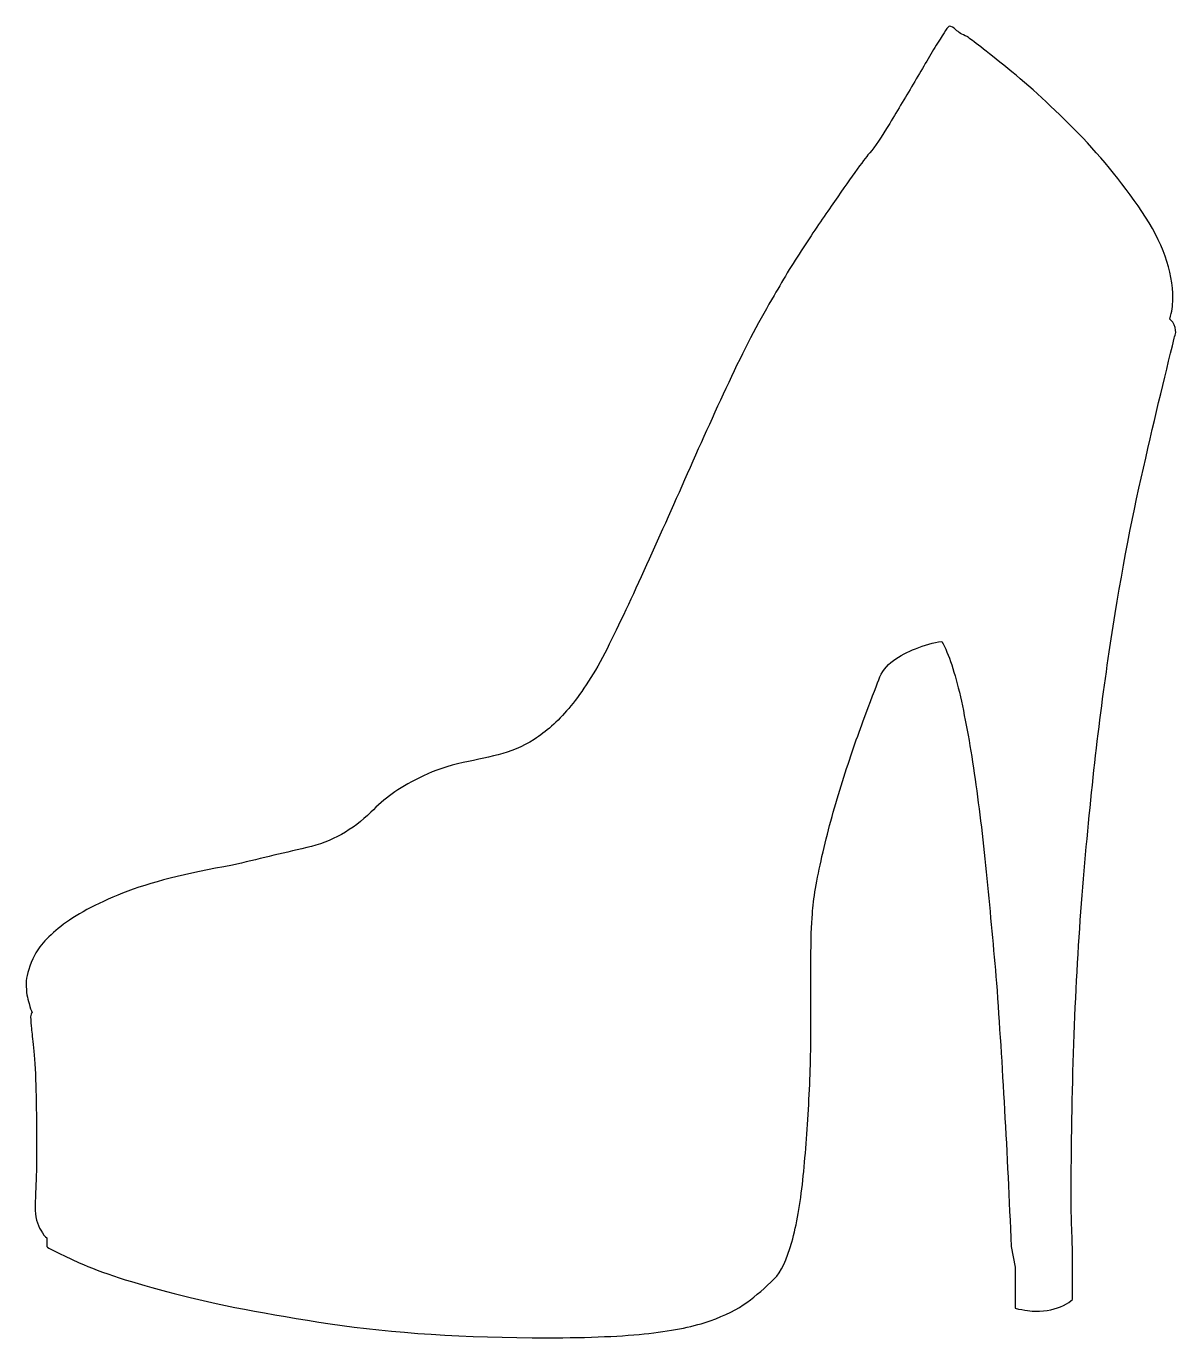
# Model space of a CAD drawing. Header units: centimetres. Extents: x -6.5 to 6.5, y -7.4 to 7.4.
import ezdxf

# ---------------------------------------------------------------- set-up
doc = ezdxf.new("R2010")
doc.units = ezdxf.units.CM
doc.header["$MEASUREMENT"] = 0
doc.layers.add('Camada 1', color=7, linetype='Continuous')

msp = doc.modelspace()

# ---------------------------------------------------------------- linework, layer by layer
at = {"layer": 'Camada 1'}
msp.add_open_spline([(6.44468, 4.05594), (6.46664, 4.0116), (6.47796, 3.97297), (6.47796, 3.93981), (6.47796, 3.93981), (6.47796, 3.92862), (6.47497, 3.91756), (6.46965, 3.9065), (6.46965, 3.9065), (6.46407, 3.89547), (6.46134, 3.88441), (6.46134, 3.87348), (6.46134, 3.87348), (6.35066, 3.43094), (6.22607, 2.90574), (6.08801, 2.29757), (6.08801, 2.29757), (5.94977, 1.68943), (5.82247, 0.98735), (5.70619, 0.19101), (5.70619, 0.19101), (5.5902, -0.6052), (5.49346, -1.50071), (5.41594, -2.49589), (5.41594, -2.49589), (5.33842, -3.49117), (5.29981, -4.60245), (5.29981, -5.83001), (5.29981, -5.83001), (5.29981, -5.96278), (5.30195, -6.08695), (5.30698, -6.20307), (5.30698, -6.20307), (5.31174, -6.3192), (5.31415, -6.42699), (5.31415, -6.52673), (5.31415, -6.52673), (5.31415, -6.52673), (5.31415, -6.95792), (5.31415, -6.95792), (5.31415, -6.95792), (5.2919, -6.98001), (5.25859, -7.00197), (5.21438, -7.02438), (5.21438, -7.02438), (5.12582, -7.06846), (5.02047, -7.09039), (4.89873, -7.09039), (4.89873, -7.09039), (4.85409, -7.09039), (4.77673, -7.07949), (4.66606, -7.0574), (4.66606, -7.0574), (4.66606, -7.0574), (4.66607, -6.59285), (4.66607, -6.59285), (4.66607, -6.59285), (4.66607, -6.59285), (4.62273, -6.36076), (4.62273, -6.36076), (4.62273, -6.36076), (4.57852, -5.29915), (4.52309, -4.30947), (4.45692, -3.39166), (4.45692, -3.39166), (4.42361, -3.00455), (4.38789, -2.61196), (4.34913, -2.21392), (4.34913, -2.21392), (4.31037, -1.81604), (4.26616, -1.44284), (4.21636, -1.09447), (4.21636, -1.09447), (4.16638, -0.74609), (4.111, -0.43635), (4.05028, -0.16536), (4.05028, -0.16536), (3.98943, 0.10549), (3.9204, 0.31277), (3.84301, 0.4566), (3.84301, 0.4566), (3.74324, 0.44541), (3.64381, 0.41771), (3.54432, 0.37363), (3.54432, 0.37363), (3.45574, 0.34035), (3.37279, 0.29613), (3.29543, 0.24086), (3.29543, 0.24086), (3.21807, 0.18543), (3.16264, 0.11367), (3.12964, 0.02538), (3.12964, 0.02538), (3.09633, -0.06333), (3.0382, -0.21804), (2.95539, -0.43912), (2.95539, -0.43912), (2.87226, -0.66029), (2.78918, -0.9036), (2.7065, -1.169), (2.7065, -1.169), (2.62337, -1.43454), (2.55148, -1.69981), (2.49063, -1.96521), (2.49063, -1.96521), (2.42975, -2.23061), (2.39387, -2.44622), (2.38284, -2.61198), (2.38284, -2.61198), (2.37149, -2.73385), (2.36617, -2.90797), (2.36617, -3.13461), (2.36617, -3.13461), (2.36617, -3.36125), (2.36617, -3.61287), (2.36617, -3.8892), (2.36617, -3.8892), (2.36617, -4.1658), (2.35786, -4.45618), (2.34122, -4.76018), (2.34122, -4.76018), (2.32455, -5.06419), (2.30246, -5.34898), (2.27476, -5.61423), (2.27476, -5.61423), (2.24719, -5.87992), (2.2057, -6.11215), (2.15046, -6.31112), (2.15046, -6.31112), (2.09503, -6.50977), (2.02873, -6.64828), (1.95149, -6.72567), (1.95149, -6.72567), (1.85161, -6.82513), (1.74937, -6.91355), (1.64434, -6.99091), (1.64434, -6.99091), (1.53925, -7.06843), (1.40119, -7.13746), (1.22966, -7.19848), (1.22966, -7.19848), (1.05813, -7.25904), (0.8286, -7.30611), (0.54095, -7.33942), (0.54095, -7.33942), (0.25345, -7.37244), (-0.12837, -7.38908), (-0.6039, -7.38908), (-0.6039, -7.38908), (-1.53317, -7.38908), (-2.34896, -7.3364), (-3.05135, -7.23163), (-3.05135, -7.23163), (-3.75398, -7.12641), (-4.34024, -7.013), (-4.81041, -6.89146), (-4.81041, -6.89146), (-5.28057, -6.76973), (-5.63726, -6.65363), (-5.88057, -6.54308), (-5.88057, -6.54308), (-6.12409, -6.4324), (-6.24564, -6.37168), (-6.24564, -6.36078), (-6.24564, -6.36078), (-6.24564, -6.36078), (-6.24564, -6.2613), (-6.24564, -6.2613), (-6.24564, -6.2613), (-6.26768, -6.25024), (-6.28993, -6.2227), (-6.31202, -6.17833), (-6.31202, -6.17833), (-6.3561, -6.11216), (-6.37811, -6.02373), (-6.37811, -5.91295), (-6.37811, -5.91295), (-6.37811, -5.89083), (-6.37546, -5.8218), (-6.37007, -5.70568), (-6.37007, -5.70568), (-6.36462, -5.58955), (-6.36176, -5.443), (-6.36176, -5.26618), (-6.36176, -5.26618), (-6.36176, -4.96776), (-6.36462, -4.7272), (-6.37007, -4.54461), (-6.37007, -4.54461), (-6.37547, -4.36231), (-6.38378, -4.22121), (-6.39484, -4.12175), (-6.39484, -4.12175), (-6.40603, -4.02229), (-6.41437, -3.95025), (-6.41982, -3.90617), (-6.41982, -3.90617), (-6.4254, -3.86212), (-6.42813, -3.81775), (-6.42813, -3.7734), (-6.42813, -3.7734), (-6.42813, -3.75128), (-6.42268, -3.73493), (-6.41149, -3.72358), (-6.41149, -3.72358), (-6.42268, -3.70162), (-6.43374, -3.66847), (-6.44456, -3.6241), (-6.44456, -3.6241), (-6.45575, -3.59111), (-6.46409, -3.55793), (-6.46954, -3.52464), (-6.46954, -3.52464), (-6.47521, -3.49156), (-6.47794, -3.44722), (-6.47794, -3.39181), (-6.47794, -3.39181), (-6.47794, -3.32564), (-6.45317, -3.23436), (-6.40322, -3.11823), (-6.40322, -3.11823), (-6.35348, -3.00208), (-6.24833, -2.88053), (-6.08786, -2.75334), (-6.08786, -2.75334), (-5.92768, -2.62615), (-5.69535, -2.50172), (-5.39113, -2.38015), (-5.39113, -2.38015), (-5.08683, -2.25873), (-4.67472, -2.15353), (-4.15484, -2.06495), (-4.15484, -2.06495), (-3.87854, -1.99878), (-3.59921, -1.93231), (-3.31698, -1.86598), (-3.31698, -1.86598), (-3.03493, -1.79981), (-2.79437, -1.66704), (-2.59498, -1.46781), (-2.59498, -1.46781), (-2.51754, -1.39045), (-2.43745, -1.32126), (-2.35442, -1.26054), (-2.35442, -1.26054), (-2.27161, -1.19982), (-2.16919, -1.13896), (-2.0474, -1.07824), (-2.0474, -1.07824), (-1.9259, -1.01752), (-1.78208, -0.96484), (-1.61621, -0.9205), (-1.61621, -0.9205), (-1.45034, -0.88735), (-1.29818, -0.85433), (-1.15983, -0.82102), (-1.15983, -0.82102), (-1.02159, -0.78787), (-0.88609, -0.72987), (-0.75332, -0.64677), (-0.75332, -0.64677), (-0.62055, -0.56396), (-0.49072, -0.4478), (-0.36332, -0.29868), (-0.36332, -0.29868), (-0.23616, -0.1494), (-0.10064, 0.05787), (0.04319, 0.32341), (0.04319, 0.32341), (0.17596, 0.58881), (0.32238, 0.8984), (0.48285, 1.25223), (0.48285, 1.25223), (0.64319, 1.60606), (0.80638, 1.97079), (0.97246, 2.34686), (0.97246, 2.34686), (1.13825, 2.72278), (1.30417, 3.0878), (1.47022, 3.4416), (1.47022, 3.4416), (1.63603, 3.79543), (1.79648, 4.09943), (1.9515, 4.3538), (1.9515, 4.3538), (2.06188, 4.55274), (2.17801, 4.7435), (2.29972, 4.92607), (2.29972, 4.92607), (2.4213, 5.10837), (2.53197, 5.27159), (2.63159, 5.41539), (2.63159, 5.41539), (2.73091, 5.55893), (2.81675, 5.68063), (2.88882, 5.78012), (2.88882, 5.78012), (2.96089, 5.87961), (3.0078, 5.94059), (3.02992, 5.96271), (3.02992, 5.96271), (3.08519, 6.02888), (3.1598, 6.13956), (3.25384, 6.29442), (3.25384, 6.29442), (3.34788, 6.44928), (3.44201, 6.60676), (3.53604, 6.76694), (3.53604, 6.76694), (3.63005, 6.92728), (3.71588, 7.07111), (3.79327, 7.19826), (3.79327, 7.19826), (3.87063, 7.32545), (3.91485, 7.38902), (3.92604, 7.38902), (3.92604, 7.38902), (3.94816, 7.38902), (3.97284, 7.37537), (4.00052, 7.34782), (4.00052, 7.34782), (4.02825, 7.32041), (4.06958, 7.29572), (4.12498, 7.27376), (4.12498, 7.27376), (4.15829, 7.2518), (4.29638, 7.14401), (4.53921, 6.95036), (4.53921, 6.95036), (4.78194, 6.75687), (5.04419, 6.51904), (5.32568, 6.23699), (5.32568, 6.23699), (5.60701, 5.95494), (5.86408, 5.6426), (6.09633, 5.29984), (6.09633, 5.29984), (6.32855, 4.95707), (6.44471, 4.63095), (6.44471, 4.32136), (6.44471, 4.32136), (6.44471, 4.27702), (6.44169, 4.23825), (6.43638, 4.20523), (6.43638, 4.20523), (6.43109, 4.17195), (6.42275, 4.13318), (6.41156, 4.0891), (6.41156, 4.0891), (6.41156, 4.0891), (6.44468, 4.05594), (6.44468, 4.05594)], degree=3, knots=[0, 0, 0, 0, 0.01123596, 0.01123596, 0.01123596, 0.01123596, 0.02247191, 0.02247191, 0.02247191, 0.02247191, 0.03370787, 0.03370787, 0.03370787, 0.03370787, 0.04494382, 0.04494382, 0.04494382, 0.04494382, 0.05617978, 0.05617978, 0.05617978, 0.05617978, 0.06741573, 0.06741573, 0.06741573, 0.06741573, 0.07865169, 0.07865169, 0.07865169, 0.07865169, 0.08988764, 0.08988764, 0.08988764, 0.08988764, 0.1011236, 0.1011236, 0.1011236, 0.1011236, 0.11235955, 0.11235955, 0.11235955, 0.11235955, 0.12359551, 0.12359551, 0.12359551, 0.12359551, 0.13483146, 0.13483146, 0.13483146, 0.13483146, 0.14606742, 0.14606742, 0.14606742, 0.14606742, 0.15730337, 0.15730337, 0.15730337, 0.15730337, 0.16853933, 0.16853933, 0.16853933, 0.16853933, 0.17977528, 0.17977528, 0.17977528, 0.17977528, 0.19101124, 0.19101124, 0.19101124, 0.19101124, 0.20224719, 0.20224719, 0.20224719, 0.20224719, 0.21348315, 0.21348315, 0.21348315, 0.21348315, 0.2247191, 0.2247191, 0.2247191, 0.2247191, 0.23595506, 0.23595506, 0.23595506, 0.23595506, 0.24719101, 0.24719101, 0.24719101, 0.24719101, 0.25842697, 0.25842697, 0.25842697, 0.25842697, 0.26966292, 0.26966292, 0.26966292, 0.26966292, 0.28089888, 0.28089888, 0.28089888, 0.28089888, 0.29213483, 0.29213483, 0.29213483, 0.29213483, 0.30337079, 0.30337079, 0.30337079, 0.30337079, 0.31460674, 0.31460674, 0.31460674, 0.31460674, 0.3258427, 0.3258427, 0.3258427, 0.3258427, 0.33707865, 0.33707865, 0.33707865, 0.33707865, 0.34831461, 0.34831461, 0.34831461, 0.34831461, 0.35955056, 0.35955056, 0.35955056, 0.35955056, 0.37078652, 0.37078652, 0.37078652, 0.37078652, 0.38202247, 0.38202247, 0.38202247, 0.38202247, 0.39325843, 0.39325843, 0.39325843, 0.39325843, 0.40449438, 0.40449438, 0.40449438, 0.40449438, 0.41573034, 0.41573034, 0.41573034, 0.41573034, 0.42696629, 0.42696629, 0.42696629, 0.42696629, 0.43820225, 0.43820225, 0.43820225, 0.43820225, 0.4494382, 0.4494382, 0.4494382, 0.4494382, 0.46067416, 0.46067416, 0.46067416, 0.46067416, 0.47191011, 0.47191011, 0.47191011, 0.47191011, 0.48314607, 0.48314607, 0.48314607, 0.48314607, 0.49438202, 0.49438202, 0.49438202, 0.49438202, 0.50561798, 0.50561798, 0.50561798, 0.50561798, 0.51685393, 0.51685393, 0.51685393, 0.51685393, 0.52808989, 0.52808989, 0.52808989, 0.52808989, 0.53932584, 0.53932584, 0.53932584, 0.53932584, 0.5505618, 0.5505618, 0.5505618, 0.5505618, 0.56179775, 0.56179775, 0.56179775, 0.56179775, 0.57303371, 0.57303371, 0.57303371, 0.57303371, 0.58426966, 0.58426966, 0.58426966, 0.58426966, 0.59550562, 0.59550562, 0.59550562, 0.59550562, 0.60674157, 0.60674157, 0.60674157, 0.60674157, 0.61797753, 0.61797753, 0.61797753, 0.61797753, 0.62921348, 0.62921348, 0.62921348, 0.62921348, 0.64044944, 0.64044944, 0.64044944, 0.64044944, 0.65168539, 0.65168539, 0.65168539, 0.65168539, 0.66292135, 0.66292135, 0.66292135, 0.66292135, 0.6741573, 0.6741573, 0.6741573, 0.6741573, 0.68539326, 0.68539326, 0.68539326, 0.68539326, 0.69662921, 0.69662921, 0.69662921, 0.69662921, 0.70786517, 0.70786517, 0.70786517, 0.70786517, 0.71910112, 0.71910112, 0.71910112, 0.71910112, 0.73033708, 0.73033708, 0.73033708, 0.73033708, 0.74157303, 0.74157303, 0.74157303, 0.74157303, 0.75280899, 0.75280899, 0.75280899, 0.75280899, 0.76404494, 0.76404494, 0.76404494, 0.76404494, 0.7752809, 0.7752809, 0.7752809, 0.7752809, 0.78651685, 0.78651685, 0.78651685, 0.78651685, 0.79775281, 0.79775281, 0.79775281, 0.79775281, 0.80898876, 0.80898876, 0.80898876, 0.80898876, 0.82022472, 0.82022472, 0.82022472, 0.82022472, 0.83146067, 0.83146067, 0.83146067, 0.83146067, 0.84269663, 0.84269663, 0.84269663, 0.84269663, 0.85393258, 0.85393258, 0.85393258, 0.85393258, 0.86516854, 0.86516854, 0.86516854, 0.86516854, 0.87640449, 0.87640449, 0.87640449, 0.87640449, 0.88764045, 0.88764045, 0.88764045, 0.88764045, 0.8988764, 0.8988764, 0.8988764, 0.8988764, 0.91011236, 0.91011236, 0.91011236, 0.91011236, 0.92134831, 0.92134831, 0.92134831, 0.92134831, 0.93258427, 0.93258427, 0.93258427, 0.93258427, 0.94382022, 0.94382022, 0.94382022, 0.94382022, 0.95505618, 0.95505618, 0.95505618, 0.95505618, 0.96629213, 0.96629213, 0.96629213, 0.96629213, 0.97752809, 0.97752809, 0.97752809, 0.97752809, 1, 1, 1, 1], dxfattribs=at)

doc.saveas('drawing.dxf')
